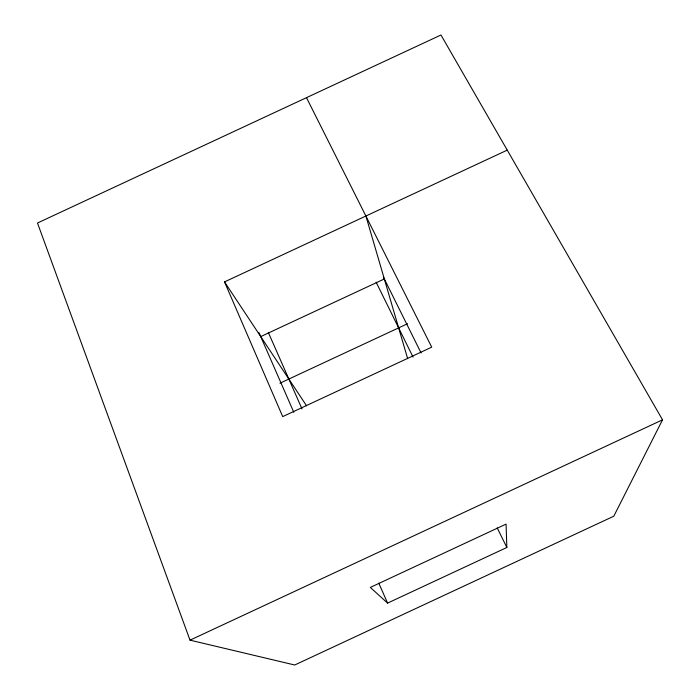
<?xml version="1.0" encoding="UTF-8"?>
<svg xmlns="http://www.w3.org/2000/svg" width="700" height="700" viewBox="0 0 700 700"><rect width="100%" height="100%" fill="white"/><g stroke="black" fill="none" stroke-linecap="round" stroke-linejoin="round"><path stroke-width="1.05" d="M662.524 419.825L613.804 516.197L294.717 665L190.015 640.159L37.476 223.02L440.965 35L662.524 419.825L190.015 640.159M306.486 97.659L431.716 347.156L282.713 416.614L224.516 281.908L507.246 150.133M260.733 336.586L384.326 278.976M279.947 383.197L407.54 323.724M387.581 603.102L506.852 547.479L506.074 524.116L370.326 587.414L387.581 603.102L378.787 583.161M224.516 281.908L306.591 405.834M383.364 277.034L421.076 352.966M376.127 282.188L413.044 357.105M497.219 527.931L506.852 547.479M268.319 332.439L301.998 408.879M258.991 332.614L293.808 412.291M365.899 216.02L407.671 358.715"/></g></svg>
